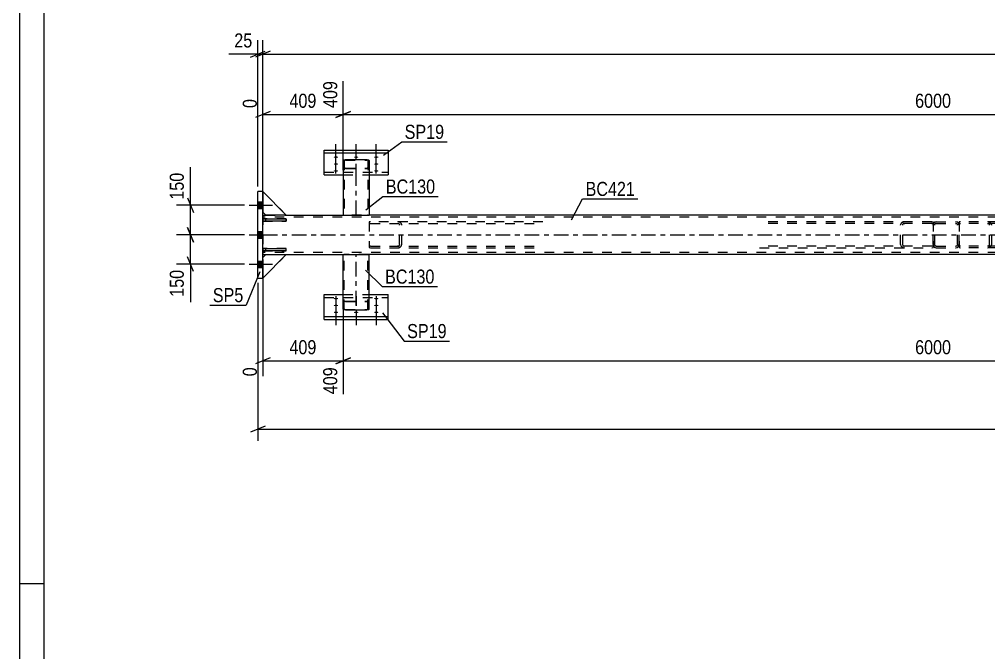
# Model space of a CAD drawing. Header units: millimetres. Extents: x -89 to 752, y -432 to 162.
# Drawn here: x -89.5 to 107.6, y -297.2 to -168.5 of the extents above; entities that cross this region are included whole.
import ezdxf

# ---------------------------------------------------------------- set-up
doc = ezdxf.new("R2010")
doc.units = ezdxf.units.MM
doc.linetypes.add('DXK_LINE_DOT2', pattern=[3.9198, 1.9599, -1.9599])
doc.linetypes.add('DXK_LINE_DOT3', pattern=[5.9187, 2.979, -0.9799, 0.9799, -0.9799])
doc.styles.add('Arial Narrow', font='ARIALN.TTF', dxfattribs={"height": 0.2})

# ---------------------------------------------------------------- blocks, each defined once
blk = doc.blocks.new('Unknown-761544115-1163')
at = {"color": 5, "linetype": 'Continuous'}
for p, q in [((-89.49, 161.74), (-89.49, -432.26)), ((-84.49, 156.74), (-84.49, -427.26)), ((-84.49, -283.26), (-89.49, -283.26))]:
    blk.add_line(p, q, dxfattribs=at)
blk = doc.blocks.new('Part-761544115-5463 - 5387')
at = {"color": 2, "linetype": 'Continuous'}
for p, q in [((-27.5, -229.49), (-27.5, -224.44)), ((-27.5, -224.44), (-23.64, -224.44)), ((-18.36, -224.44), (-14.5, -224.44)), ((-14.5, -229.49), (-14.5, -224.44)), ((-27.5, -228.89), (-14.5, -228.89)), ((-27.5, -229.49), (-14.5, -229.49))]:
    blk.add_line(p, q, dxfattribs=at)
at = {"color": 7, "linetype": 'DXK_LINE_DOT2'}
for p, q in [((-23.64, -224.44), (-18.36, -224.44)), ((-27.5, -225.04), (-14.5, -225.04))]:
    blk.add_line(p, q, dxfattribs=at)
blk = doc.blocks.new('Bolt-761544115-5396 - 5387')
at = {"linetype": 'Continuous'}
for points in [[(-25.1, -225.41), (-25.19, -225.41), (-25.28, -225.4), (-25.36, -225.38), (-25.43, -225.36), (-25.48, -225.34), (-25.52, -225.31), (-25.54, -225.28), (-25.54, -225.24), (-25.52, -225.21), (-25.48, -225.18), (-25.43, -225.16), (-25.36, -225.14), (-25.28, -225.12), (-25.19, -225.11), (-25.1, -225.11), (-25.01, -225.11), (-24.92, -225.12), (-24.84, -225.14), (-24.77, -225.16), (-24.72, -225.18), (-24.68, -225.21), (-24.66, -225.24), (-24.66, -225.28), (-24.68, -225.31), (-24.72, -225.34), (-24.77, -225.36), (-24.84, -225.38), (-24.92, -225.4), (-25.01, -225.41)], [(-25.1, -226.81), (-25.19, -226.81), (-25.28, -226.8), (-25.36, -226.78), (-25.43, -226.76), (-25.48, -226.74), (-25.52, -226.71), (-25.54, -226.68), (-25.54, -226.65), (-25.52, -226.62), (-25.48, -226.59), (-25.43, -226.56), (-25.36, -226.54), (-25.28, -226.53), (-25.19, -226.52), (-25.1, -226.51), (-25.01, -226.52), (-24.92, -226.53), (-24.84, -226.54), (-24.77, -226.56), (-24.72, -226.59), (-24.68, -226.62), (-24.66, -226.65), (-24.66, -226.68), (-24.68, -226.71), (-24.72, -226.74), (-24.77, -226.76), (-24.84, -226.78), (-24.92, -226.8), (-25.01, -226.81)], [(-16.9, -225.41), (-16.99, -225.41), (-17.08, -225.4), (-17.16, -225.38), (-17.23, -225.36), (-17.28, -225.34), (-17.32, -225.31), (-17.34, -225.28), (-17.34, -225.24), (-17.32, -225.21), (-17.28, -225.18), (-17.23, -225.16), (-17.16, -225.14), (-17.08, -225.12), (-16.99, -225.11), (-16.9, -225.11), (-16.81, -225.11), (-16.72, -225.12), (-16.64, -225.14), (-16.57, -225.16), (-16.52, -225.18), (-16.48, -225.21), (-16.46, -225.24), (-16.46, -225.28), (-16.48, -225.31), (-16.52, -225.34), (-16.57, -225.36), (-16.64, -225.38), (-16.72, -225.4), (-16.81, -225.41)], [(-16.9, -226.81), (-16.99, -226.81), (-17.08, -226.8), (-17.16, -226.78), (-17.23, -226.76), (-17.28, -226.74), (-17.32, -226.71), (-17.34, -226.68), (-17.34, -226.65), (-17.32, -226.62), (-17.28, -226.59), (-17.23, -226.56), (-17.16, -226.54), (-17.08, -226.53), (-16.99, -226.52), (-16.9, -226.51), (-16.81, -226.52), (-16.72, -226.53), (-16.64, -226.54), (-16.57, -226.56), (-16.52, -226.59), (-16.48, -226.62), (-16.46, -226.65), (-16.46, -226.68), (-16.48, -226.71), (-16.52, -226.74), (-16.57, -226.76), (-16.64, -226.78), (-16.72, -226.8), (-16.81, -226.81)], [(-25.1, -228.22), (-25.19, -228.21), (-25.28, -228.2), (-25.36, -228.19), (-25.43, -228.17), (-25.48, -228.14), (-25.52, -228.11), (-25.54, -228.08), (-25.54, -228.05), (-25.52, -228.02), (-25.48, -227.99), (-25.43, -227.96), (-25.36, -227.94), (-25.28, -227.93), (-25.19, -227.92), (-25.1, -227.91), (-25.01, -227.92), (-24.92, -227.93), (-24.84, -227.94), (-24.77, -227.96), (-24.72, -227.99), (-24.68, -228.02), (-24.66, -228.05), (-24.66, -228.08), (-24.68, -228.11), (-24.72, -228.14), (-24.77, -228.17), (-24.84, -228.19), (-24.92, -228.2), (-25.01, -228.21)], [(-21, -228.22), (-21.09, -228.21), (-21.18, -228.2), (-21.26, -228.19), (-21.33, -228.17), (-21.38, -228.14), (-21.42, -228.11), (-21.44, -228.08), (-21.44, -228.05), (-21.42, -228.02), (-21.38, -227.99), (-21.33, -227.96), (-21.26, -227.94), (-21.18, -227.93), (-21.09, -227.92), (-21, -227.91), (-20.91, -227.92), (-20.82, -227.93), (-20.74, -227.94), (-20.67, -227.96), (-20.62, -227.99), (-20.58, -228.02), (-20.56, -228.05), (-20.56, -228.08), (-20.58, -228.11), (-20.62, -228.14), (-20.67, -228.17), (-20.74, -228.19), (-20.82, -228.2), (-20.91, -228.21)], [(-16.9, -228.22), (-16.99, -228.21), (-17.08, -228.2), (-17.16, -228.19), (-17.23, -228.17), (-17.28, -228.14), (-17.32, -228.11), (-17.34, -228.08), (-17.34, -228.05), (-17.32, -228.02), (-17.28, -227.99), (-17.23, -227.96), (-17.16, -227.94), (-17.08, -227.93), (-16.99, -227.92), (-16.9, -227.91), (-16.81, -227.92), (-16.72, -227.93), (-16.64, -227.94), (-16.57, -227.96), (-16.52, -227.99), (-16.48, -228.02), (-16.46, -228.05), (-16.46, -228.08), (-16.48, -228.11), (-16.52, -228.14), (-16.57, -228.17), (-16.64, -228.19), (-16.72, -228.2), (-16.81, -228.21)]]:
    blk.add_hatch(color=1, dxfattribs=at).paths.add_polyline_path(points)
at = {"color": 1, "linetype": 'Continuous'}
for p, q in [((-25.1, -224.77), (-25.1, -227.89)), ((-25.1, -226.17), (-25.1, -229.29)), ((-16.9, -224.77), (-16.9, -227.89)), ((-16.9, -226.17), (-16.9, -229.29)), ((-25.1, -227.58), (-25.1, -230.7)), ((-21, -227.58), (-21, -230.7)), ((-16.9, -227.58), (-16.9, -230.7))]:
    blk.add_line(p, q, dxfattribs=at)
at = {"color": 1, "linetype": 'DXK_LINE_DOT2'}
blk.add_line((-21, -224.77), (-21, -227.89), dxfattribs=at)
blk = doc.blocks.new('Bolt-761544115-5397 - 5387')
at = {"linetype": 'Continuous'}
for points in [[(-25.1, -196.36), (-25.01, -196.37), (-24.92, -196.38), (-24.84, -196.39), (-24.77, -196.41), (-24.72, -196.44), (-24.68, -196.47), (-24.66, -196.5), (-24.66, -196.53), (-24.68, -196.56), (-24.72, -196.59), (-24.77, -196.61), (-24.84, -196.64), (-24.92, -196.65), (-25.01, -196.66), (-25.1, -196.66), (-25.19, -196.66), (-25.28, -196.65), (-25.36, -196.64), (-25.43, -196.61), (-25.48, -196.59), (-25.52, -196.56), (-25.54, -196.53), (-25.54, -196.5), (-25.52, -196.47), (-25.48, -196.44), (-25.43, -196.41), (-25.36, -196.39), (-25.28, -196.38), (-25.19, -196.37)], [(-21, -196.36), (-20.91, -196.37), (-20.82, -196.38), (-20.74, -196.39), (-20.67, -196.41), (-20.62, -196.44), (-20.58, -196.47), (-20.56, -196.5), (-20.56, -196.53), (-20.58, -196.56), (-20.62, -196.59), (-20.67, -196.61), (-20.74, -196.64), (-20.82, -196.65), (-20.91, -196.66), (-21, -196.66), (-21.09, -196.66), (-21.18, -196.65), (-21.26, -196.64), (-21.33, -196.61), (-21.38, -196.59), (-21.42, -196.56), (-21.44, -196.53), (-21.44, -196.5), (-21.42, -196.47), (-21.38, -196.44), (-21.33, -196.41), (-21.26, -196.39), (-21.18, -196.38), (-21.09, -196.37)], [(-16.9, -196.36), (-16.81, -196.37), (-16.72, -196.38), (-16.64, -196.39), (-16.57, -196.41), (-16.52, -196.44), (-16.48, -196.47), (-16.46, -196.5), (-16.46, -196.53), (-16.48, -196.56), (-16.52, -196.59), (-16.57, -196.61), (-16.64, -196.64), (-16.72, -196.65), (-16.81, -196.66), (-16.9, -196.66), (-16.99, -196.66), (-17.08, -196.65), (-17.16, -196.64), (-17.23, -196.61), (-17.28, -196.59), (-17.32, -196.56), (-17.34, -196.53), (-17.34, -196.5), (-17.32, -196.47), (-17.28, -196.44), (-17.23, -196.41), (-17.16, -196.39), (-17.08, -196.38), (-16.99, -196.37)], [(-25.1, -197.77), (-25.01, -197.77), (-24.92, -197.78), (-24.84, -197.79), (-24.77, -197.82), (-24.72, -197.84), (-24.68, -197.87), (-24.66, -197.9), (-24.66, -197.93), (-24.68, -197.96), (-24.72, -197.99), (-24.77, -198.02), (-24.84, -198.04), (-24.92, -198.05), (-25.01, -198.06), (-25.1, -198.07), (-25.19, -198.06), (-25.28, -198.05), (-25.36, -198.04), (-25.43, -198.02), (-25.48, -197.99), (-25.52, -197.96), (-25.54, -197.93), (-25.54, -197.9), (-25.52, -197.87), (-25.48, -197.84), (-25.43, -197.82), (-25.36, -197.79), (-25.28, -197.78), (-25.19, -197.77)], [(-16.9, -197.77), (-16.81, -197.77), (-16.72, -197.78), (-16.64, -197.79), (-16.57, -197.82), (-16.52, -197.84), (-16.48, -197.87), (-16.46, -197.9), (-16.46, -197.93), (-16.48, -197.96), (-16.52, -197.99), (-16.57, -198.02), (-16.64, -198.04), (-16.72, -198.05), (-16.81, -198.06), (-16.9, -198.07), (-16.99, -198.06), (-17.08, -198.05), (-17.16, -198.04), (-17.23, -198.02), (-17.28, -197.99), (-17.32, -197.96), (-17.34, -197.93), (-17.34, -197.9), (-17.32, -197.87), (-17.28, -197.84), (-17.23, -197.82), (-17.16, -197.79), (-17.08, -197.78), (-16.99, -197.77)], [(-25.1, -199.17), (-25.01, -199.17), (-24.92, -199.18), (-24.84, -199.2), (-24.77, -199.22), (-24.72, -199.24), (-24.68, -199.27), (-24.66, -199.3), (-24.66, -199.33), (-24.68, -199.36), (-24.72, -199.39), (-24.77, -199.42), (-24.84, -199.44), (-24.92, -199.46), (-25.01, -199.47), (-25.1, -199.47), (-25.19, -199.47), (-25.28, -199.46), (-25.36, -199.44), (-25.43, -199.42), (-25.48, -199.39), (-25.52, -199.36), (-25.54, -199.33), (-25.54, -199.3), (-25.52, -199.27), (-25.48, -199.24), (-25.43, -199.22), (-25.36, -199.2), (-25.28, -199.18), (-25.19, -199.17)], [(-16.9, -199.17), (-16.81, -199.17), (-16.72, -199.18), (-16.64, -199.2), (-16.57, -199.22), (-16.52, -199.24), (-16.48, -199.27), (-16.46, -199.3), (-16.46, -199.33), (-16.48, -199.36), (-16.52, -199.39), (-16.57, -199.42), (-16.64, -199.44), (-16.72, -199.46), (-16.81, -199.47), (-16.9, -199.47), (-16.99, -199.47), (-17.08, -199.46), (-17.16, -199.44), (-17.23, -199.42), (-17.28, -199.39), (-17.32, -199.36), (-17.34, -199.33), (-17.34, -199.3), (-17.32, -199.27), (-17.28, -199.24), (-17.23, -199.22), (-17.16, -199.2), (-17.08, -199.18), (-16.99, -199.17)]]:
    blk.add_hatch(color=1, dxfattribs=at).paths.add_polyline_path(points)
at = {"color": 1, "linetype": 'Continuous'}
for p, q in [((-25.1, -197), (-25.1, -193.88)), ((-21, -197), (-21, -193.88)), ((-16.9, -197), (-16.9, -193.88)), ((-25.1, -198.4), (-25.1, -195.28)), ((-25.1, -199.81), (-25.1, -196.69)), ((-16.9, -198.4), (-16.9, -195.28)), ((-16.9, -199.81), (-16.9, -196.69))]:
    blk.add_line(p, q, dxfattribs=at)
at = {"color": 1, "linetype": 'DXK_LINE_DOT2'}
blk.add_line((-21, -199.81), (-21, -196.69), dxfattribs=at)
blk = doc.blocks.new('Part-761544115-5468 - 5387')
at = {"color": 2, "linetype": 'Continuous'}
for p, q in [((-23.64, -227.4), (-23.64, -216.29)), ((-23.53, -216.29), (-23.5, -216.29)), ((-23.5, -216.29), (-18.47, -216.29)), ((-18.36, -227.4), (-18.36, -216.29)), ((-23.6, -227.46), (-23.64, -227.4)), ((-23.5, -227.52), (-23.6, -227.46)), ((-23.34, -227.55), (-23.5, -227.52)), ((-23.16, -227.57), (-23.34, -227.55)), ((-23.16, -227.57), (-18.84, -227.57)), ((-18.66, -227.55), (-18.84, -227.57)), ((-18.5, -227.52), (-18.66, -227.55)), ((-18.4, -227.46), (-18.5, -227.52)), ((-18.36, -227.4), (-18.4, -227.46))]:
    blk.add_line(p, q, dxfattribs=at)
at = {"color": 7, "linetype": 'DXK_LINE_DOT2'}
for p, q in [((-23.64, -216.29), (-23.53, -216.29)), ((-23.4, -227.4), (-23.4, -216.29)), ((-18.62, -216.29), (-18.6, -216.29)), ((-18.6, -227.4), (-18.6, -216.29)), ((-18.47, -216.29), (-18.36, -216.29)), ((-23.64, -225.92), (-23.6, -225.86)), ((-23.6, -225.86), (-23.5, -225.81)), ((-23.5, -225.81), (-23.34, -225.77)), ((-23.38, -225.89), (-23.4, -225.92)), ((-23.33, -225.87), (-23.38, -225.89)), ((-23.34, -225.77), (-23.16, -225.76)), ((-23.25, -225.85), (-23.33, -225.87)), ((-23.16, -225.84), (-23.25, -225.85)), ((-23.16, -225.76), (-18.84, -225.76)), ((-23.16, -225.84), (-18.84, -225.84)), ((-18.84, -225.76), (-18.66, -225.77)), ((-18.75, -225.85), (-18.84, -225.84)), ((-18.67, -225.87), (-18.75, -225.85)), ((-18.67, -225.87), (-18.66, -225.87)), ((-18.66, -225.77), (-18.5, -225.81)), ((-18.66, -225.87), (-18.62, -225.89)), ((-18.6, -225.92), (-18.62, -225.89)), ((-18.5, -225.81), (-18.4, -225.86)), ((-18.4, -225.86), (-18.36, -225.92)), ((-23.4, -227.4), (-23.38, -227.43)), ((-23.38, -227.43), (-23.33, -227.46)), ((-23.33, -227.46), (-23.25, -227.48)), ((-23.25, -227.48), (-23.16, -227.48)), ((-23.16, -227.48), (-18.84, -227.48)), ((-18.84, -227.48), (-18.75, -227.48)), ((-18.75, -227.48), (-18.67, -227.46)), ((-18.67, -227.46), (-18.62, -227.43)), ((-18.62, -227.43), (-18.6, -227.4))]:
    blk.add_line(p, q, dxfattribs=at)
at = {"color": 7, "linetype": 'DXK_LINE_DOT3'}
blk.add_line((-21, -226.66), (-21, -216.29), dxfattribs=at)
blk = doc.blocks.new('Part-761544115-5533 - 5387')
at = {"color": 2, "linetype": 'Continuous'}
for p, q in [((-23.64, -197.18), (-23.6, -197.11)), ((-23.6, -197.11), (-23.5, -197.06)), ((-23.5, -197.06), (-23.34, -197.03)), ((-23.34, -197.03), (-23.16, -197.01)), ((-23.16, -197.01), (-18.84, -197.01)), ((-18.84, -197.01), (-18.66, -197.03)), ((-18.66, -197.03), (-18.5, -197.06)), ((-18.5, -197.06), (-18.4, -197.11)), ((-18.4, -197.11), (-18.36, -197.18)), ((-23.64, -197.18), (-23.64, -208.29)), ((-18.36, -197.18), (-18.36, -208.29)), ((-23.51, -208.29), (-18.5, -208.29)), ((-18.5, -208.29), (-18.49, -208.29))]:
    blk.add_line(p, q, dxfattribs=at)
at = {"color": 7, "linetype": 'DXK_LINE_DOT2'}
for p, q in [((-23.33, -197.12), (-23.38, -197.15)), ((-23.25, -197.1), (-23.33, -197.12)), ((-23.16, -197.1), (-23.25, -197.1)), ((-23.16, -197.1), (-18.84, -197.1)), ((-18.75, -197.1), (-18.84, -197.1)), ((-18.67, -197.12), (-18.75, -197.1)), ((-18.62, -197.15), (-18.67, -197.12)), ((-23.6, -198.72), (-23.64, -198.65)), ((-23.5, -198.77), (-23.6, -198.72)), ((-23.34, -198.81), (-23.5, -198.77)), ((-23.38, -197.15), (-23.4, -197.18)), ((-23.4, -197.18), (-23.4, -208.29)), ((-23.4, -198.65), (-23.38, -198.69)), ((-23.38, -198.69), (-23.33, -198.71)), ((-23.16, -198.82), (-23.34, -198.81)), ((-23.33, -198.71), (-23.25, -198.73)), ((-23.25, -198.73), (-23.16, -198.74)), ((-23.16, -198.74), (-18.84, -198.74)), ((-23.16, -198.82), (-18.84, -198.82)), ((-18.84, -198.74), (-18.75, -198.73)), ((-18.66, -198.81), (-18.84, -198.82)), ((-18.75, -198.73), (-18.67, -198.71)), ((-18.67, -198.71), (-18.62, -198.69)), ((-18.5, -198.77), (-18.66, -198.81)), ((-18.6, -197.18), (-18.62, -197.15)), ((-18.62, -198.69), (-18.6, -198.65)), ((-18.6, -197.18), (-18.6, -208.29)), ((-18.4, -198.72), (-18.5, -198.77)), ((-18.36, -198.65), (-18.4, -198.72)), ((-23.64, -208.29), (-23.51, -208.29)), ((-23.6, -208.29), (-23.51, -208.29)), ((-18.62, -208.29), (-18.66, -208.29)), ((-18.66, -208.29), (-18.62, -208.29)), ((-18.62, -208.29), (-18.6, -208.29)), ((-18.62, -208.29), (-18.6, -208.29)), ((-18.49, -208.29), (-18.36, -208.29))]:
    blk.add_line(p, q, dxfattribs=at)
at = {"color": 7, "linetype": 'DXK_LINE_DOT3'}
blk.add_line((-21, -208.29), (-21, -197.92), dxfattribs=at)
blk = doc.blocks.new('Bolt-761544115-5405 - 5387')
at = {"linetype": 'Continuous'}
for points in [[(-41, -205.63), (-41, -206.95), (-40, -206.95), (-40, -205.63)], [(-41, -205.63), (-41, -206.95), (-40, -206.95), (-40, -205.63)], [(-41, -205.63), (-41, -206.95), (-40, -206.95), (-40, -205.63)], [(-41, -205.63), (-41, -206.95), (-40, -206.95), (-40, -205.63)], [(-41, -211.63), (-41, -212.95), (-40, -212.95), (-40, -211.63)], [(-41, -211.63), (-41, -212.95), (-40, -212.95), (-40, -211.63)], [(-41, -217.63), (-41, -218.95), (-40, -218.95), (-40, -217.63)], [(-41, -217.63), (-41, -218.95), (-40, -218.95), (-40, -217.63)], [(-41, -217.63), (-41, -218.95), (-40, -218.95), (-40, -217.63)], [(-41, -217.63), (-41, -218.95), (-40, -218.95), (-40, -217.63)]]:
    blk.add_hatch(color=1, dxfattribs=at).paths.add_polyline_path(points)
at = {"color": 1, "linetype": 'Continuous'}
for p, q in [((-42.76, -206.29), (-38, -206.29)), ((-42.76, -206.29), (-38, -206.29)), ((-42.76, -206.29), (-38, -206.29)), ((-42.76, -206.29), (-38, -206.29)), ((-41, -205.63), (-40, -205.63)), ((-41, -205.63), (-40, -205.63)), ((-41, -205.63), (-40, -205.63)), ((-41, -205.63), (-40, -205.63)), ((-41, -206.95), (-40, -206.95)), ((-41, -206.95), (-40, -206.95)), ((-41, -206.95), (-40, -206.95)), ((-41, -206.95), (-40, -206.95)), ((-42.76, -212.29), (-38, -212.29)), ((-42.76, -212.29), (-38, -212.29)), ((-41, -211.63), (-40, -211.63)), ((-41, -211.63), (-40, -211.63)), ((-41, -212.95), (-40, -212.95)), ((-41, -212.95), (-40, -212.95)), ((-42.76, -218.29), (-38, -218.29)), ((-42.76, -218.29), (-38, -218.29)), ((-42.76, -218.29), (-38, -218.29)), ((-42.76, -218.29), (-38, -218.29)), ((-41, -217.63), (-40, -217.63)), ((-41, -217.63), (-40, -217.63)), ((-41, -217.63), (-40, -217.63)), ((-41, -217.63), (-40, -217.63)), ((-41, -218.95), (-40, -218.95)), ((-41, -218.95), (-40, -218.95)), ((-41, -218.95), (-40, -218.95)), ((-41, -218.95), (-40, -218.95))]:
    blk.add_line(p, q, dxfattribs=at)
blk = doc.blocks.new('Part-761544115-5409 - 5387')
at = {"color": 7, "linetype": 'DXK_LINE_DOT2'}
for p, q in [((-40, -216.92), (-39.4, -216.32)), ((-35.2, -216.32), (-40, -221.12)), ((-39.4, -216.32), (-35.2, -216.32)), ((-40, -221.12), (-40, -216.92))]:
    blk.add_line(p, q, dxfattribs=at)
blk = doc.blocks.new('Part-761544115-5410 - 5387')
at = {"color": 2, "linetype": 'Continuous'}
for p, q in [((-40, -216.92), (-39.4, -216.32)), ((-35.2, -216.32), (-40, -221.12)), ((-39.4, -216.32), (-35.2, -216.32)), ((-40, -221.12), (-40, -216.92))]:
    blk.add_line(p, q, dxfattribs=at)
blk = doc.blocks.new('Part-761544115-5411 - 5387')
at = {"color": 7, "linetype": 'DXK_LINE_DOT2'}
for p, q in [((-40, -216.92), (-39.4, -216.32)), ((-35.2, -216.32), (-40, -221.12)), ((-39.4, -216.32), (-35.2, -216.32)), ((-40, -221.12), (-40, -216.92))]:
    blk.add_line(p, q, dxfattribs=at)
blk = doc.blocks.new('Part-761544115-5412 - 5387')
at = {"color": 7, "linetype": 'DXK_LINE_DOT2'}
for p, q in [((-35.2, -208.29), (-40, -203.49)), ((-40, -203.49), (-40, -207.69)), ((-40, -207.69), (-39.4, -208.29)), ((-39.4, -208.29), (-35.2, -208.29))]:
    blk.add_line(p, q, dxfattribs=at)
blk = doc.blocks.new('Part-761544115-5413 - 5387')
at = {"color": 2, "linetype": 'Continuous'}
for p, q in [((-35.2, -208.29), (-40, -203.49)), ((-40, -203.49), (-40, -207.69)), ((-40, -207.69), (-39.4, -208.29)), ((-35.2, -208.29), (-39.4, -208.29))]:
    blk.add_line(p, q, dxfattribs=at)
blk = doc.blocks.new('Part-761544115-5414 - 5387')
at = {"color": 7, "linetype": 'DXK_LINE_DOT2'}
for p, q in [((-35.2, -208.29), (-40, -203.49)), ((-40, -203.49), (-40, -207.69)), ((-40, -207.69), (-39.4, -208.29)), ((-39.4, -208.29), (-35.2, -208.29))]:
    blk.add_line(p, q, dxfattribs=at)
blk = doc.blocks.new('Part-761544115-5415 - 5387')
at = {"color": 7, "linetype": 'DXK_LINE_DOT2'}
for p, q in [((-35.2, -209.08), (-40, -209.08)), ((-40, -209.08), (-40, -209.56)), ((-40, -209.56), (-35.2, -209.56)), ((-39.4, -209.56), (-39.4, -209.08)), ((-35.2, -209.56), (-35.2, -209.08))]:
    blk.add_line(p, q, dxfattribs=at)
blk = doc.blocks.new('Part-761544115-5416 - 5387')
at = {"color": 7, "linetype": 'DXK_LINE_DOT2'}
for p, q in [((-35.2, -215.08), (-40, -215.08)), ((-40, -215.08), (-40, -215.56)), ((-40, -215.56), (-35.2, -215.56)), ((-39.4, -215.56), (-39.4, -215.08)), ((-35.2, -215.56), (-35.2, -215.08))]:
    blk.add_line(p, q, dxfattribs=at)
blk = doc.blocks.new('Part-761544115-5417 - 5387')
at = {"color": 2, "linetype": 'Continuous'}
for p, q in [((-40, -209.08), (-35.2, -209.08)), ((-40, -209.56), (-40, -209.08)), ((-35.2, -209.56), (-40, -209.56)), ((-35.2, -209.09), (-35.2, -209.08)), ((-35.2, -209.09), (-35.2, -209.56))]:
    blk.add_line(p, q, dxfattribs=at)
at = {"color": 7, "linetype": 'DXK_LINE_DOT2'}
for p, q in [((-39.4, -209.56), (-39.4, -209.08)), ((-35.2, -209.09), (-35.2, -209.09))]:
    blk.add_line(p, q, dxfattribs=at)
blk = doc.blocks.new('Part-761544115-5418 - 5387')
at = {"color": 2, "linetype": 'Continuous'}
for p, q in [((-40, -215.08), (-35.2, -215.08)), ((-40, -215.56), (-40, -215.08)), ((-35.2, -215.56), (-40, -215.56)), ((-35.2, -215.49), (-35.2, -215.08)), ((-35.2, -215.56), (-35.2, -215.49))]:
    blk.add_line(p, q, dxfattribs=at)
at = {"color": 7, "linetype": 'DXK_LINE_DOT2'}
for p, q in [((-39.4, -215.56), (-39.4, -215.08)), ((-35.2, -215.49), (-35.2, -215.49))]:
    blk.add_line(p, q, dxfattribs=at)
blk = doc.blocks.new('Part-761544115-5424 - 5387')
at = {"color": 2, "linetype": 'Continuous'}
for p, q in [((-40, -208.29), (-39.4, -208.29)), ((-35.2, -208.29), (-23.51, -208.29)), ((216.49, -208.29), (-18.49, -208.29)), ((-40, -216.29), (-23.53, -216.29)), ((216.47, -216.29), (-18.47, -216.29))]:
    blk.add_line(p, q, dxfattribs=at)
at = {"color": 7, "linetype": 'DXK_LINE_DOT2'}
for p, q in [((-40, -208.29), (-40, -216.29)), ((587.64, -208.69), (-40, -208.69)), ((-39.4, -208.29), (-35.2, -208.29)), ((587.64, -208.29), (-23.51, -208.29)), ((-23.51, -208.29), (-18.49, -208.29)), ((587.64, -215.89), (-40, -215.89)), ((-18.47, -216.29), (-23.53, -216.29))]:
    blk.add_line(p, q, dxfattribs=at)
at = {"color": 7, "linetype": 'DXK_LINE_DOT3'}
blk.add_line((-40, -212.29), (587.64, -212.29), dxfattribs=at)
blk = doc.blocks.new('Part-761544115-5458 - 5387')
at = {"color": 2, "linetype": 'Continuous'}
for p, q in [((-27.5, -200.14), (-27.5, -195.09)), ((-27.5, -195.09), (-14.5, -195.09)), ((-14.5, -195.09), (-14.5, -200.14)), ((-14.5, -195.69), (-27.5, -195.69)), ((-27.5, -200.14), (-23.64, -200.14)), ((-18.36, -200.14), (-14.5, -200.14))]:
    blk.add_line(p, q, dxfattribs=at)
at = {"color": 7, "linetype": 'DXK_LINE_DOT2'}
for p, q in [((-27.5, -199.54), (-14.5, -199.54)), ((-23.64, -200.14), (-23.6, -200.14)), ((-23.6, -200.14), (-18.36, -200.14))]:
    blk.add_line(p, q, dxfattribs=at)
blk = doc.blocks.new('Part-761544115-5504 - 5387')
at = {"color": 2, "linetype": 'Continuous'}
for p, q in [((-41, -221.09), (-41, -203.49)), ((-40, -203.49), (-41, -203.49)), ((-40, -221.09), (-40, -203.49)), ((-41, -221.09), (-40, -221.09))]:
    blk.add_line(p, q, dxfattribs=at)
blk = doc.blocks.new('Part-761544115-5538 - 5387')
at = {"color": 7, "linetype": 'DXK_LINE_DOT2'}
for p, q in [((96.41, -210.04), (96.36, -210.29)), ((96.36, -214.29), (96.36, -210.29)), ((96.68, -210.29), (96.7, -210.17)), ((96.68, -214.29), (96.68, -210.29)), ((97, -209.65), (96.76, -209.7)), ((96.88, -209.99), (97, -209.97)), ((97, -209.65), (101, -209.65)), ((97, -209.97), (101, -209.97)), ((101.25, -209.7), (101, -209.65)), ((101, -209.97), (101.12, -209.99)), ((101.3, -210.17), (101.32, -210.29)), ((101.32, -214.29), (101.32, -210.29)), ((101.64, -210.29), (101.59, -210.04)), ((101.64, -214.29), (101.64, -210.29)), ((96.36, -214.29), (96.41, -214.53)), ((96.7, -214.41), (96.68, -214.29)), ((96.76, -214.88), (97, -214.93)), ((97, -214.61), (96.88, -214.58)), ((97, -214.61), (101, -214.61)), ((101.12, -214.58), (101, -214.61)), ((101, -214.93), (101.25, -214.88)), ((101.32, -214.29), (101.3, -214.41)), ((101.59, -214.53), (101.64, -214.29)), ((97, -214.93), (101, -214.93))]:
    blk.add_line(p, q, dxfattribs=at)
for centre, radius, start, end in [((97, -210.29), 0.64, 112.5, 157.5), ((97, -210.29), 0.32, 112.5, 157.5), ((101, -210.29), 0.32, 22.5, 67.5), ((101, -210.29), 0.64, 22.5, 67.5), ((97, -214.29), 0.64, 202.5, 247.5), ((97, -214.29), 0.32, 202.5, 247.5), ((101, -214.29), 0.32, 292.5, 337.5), ((101, -214.29), 0.64, 292.5, 337.5)]:
    blk.add_arc(centre, radius, start, end, dxfattribs=at)
blk = doc.blocks.new('Part-761544115-5545 - 5387')
at = {"color": 7, "linetype": 'DXK_LINE_DOT2'}
for p, q in [((96.1, -209.65), (61.03, -209.65)), ((96.1, -209.97), (61.03, -209.97)), ((89.8, -210.04), (89.73, -210.29)), ((89.73, -214.29), (89.73, -210.29)), ((90.17, -210.29), (90.21, -210.17)), ((90.17, -214.29), (90.17, -210.29)), ((90.61, -209.65), (90.28, -209.7)), ((90.44, -209.99), (90.61, -209.97)), ((96.1, -209.65), (96.36, -209.69)), ((96.1, -209.97), (96.27, -209.99)), ((96.27, -209.99), (96.36, -210.04)), ((96.36, -209.69), (96.36, -214.89)), ((96.1, -214.61), (61.03, -214.61)), ((89.73, -214.29), (89.8, -214.53)), ((90.21, -214.41), (90.17, -214.29)), ((90.28, -214.88), (90.61, -214.93)), ((90.61, -214.61), (90.44, -214.58)), ((96.27, -214.58), (96.1, -214.61)), ((96.36, -214.54), (96.27, -214.58)), ((61.03, -214.93), (96.1, -214.93)), ((96.1, -214.93), (96.36, -214.89))]:
    blk.add_line(p, q, dxfattribs=at)
for centre, radius, start, end in [((90.48, -210.47), 0.802, 104.5547, 147.5895), ((90.54, -210.38), 0.401, 104.5547, 147.5895), ((90.48, -214.1), 0.802, 212.4105, 255.4453), ((90.54, -214.2), 0.401, 212.4105, 255.4453)]:
    blk.add_arc(centre, radius, start, end, dxfattribs=at)
blk = doc.blocks.new('Part-761544115-5546 - 5387')
at = {"color": 7, "linetype": 'DXK_LINE_DOT2'}
for p, q in [((101.9, -209.65), (101.64, -209.69)), ((101.64, -209.69), (101.64, -214.89)), ((101.64, -210.04), (101.73, -209.99)), ((101.73, -209.99), (101.9, -209.97)), ((136.97, -209.65), (101.9, -209.65)), ((136.97, -209.97), (101.9, -209.97)), ((107.72, -209.7), (107.39, -209.65)), ((107.39, -209.97), (107.56, -209.99)), ((107.79, -210.17), (107.83, -210.29)), ((107.83, -214.29), (107.83, -210.29)), ((108.27, -210.29), (108.2, -210.04)), ((108.27, -214.29), (108.27, -210.29)), ((101.73, -214.58), (101.64, -214.54)), ((101.9, -214.61), (101.73, -214.58)), ((136.97, -214.61), (101.9, -214.61)), ((107.56, -214.58), (107.39, -214.61)), ((107.39, -214.93), (107.72, -214.88)), ((107.83, -214.29), (107.79, -214.41)), ((108.2, -214.53), (108.27, -214.29)), ((101.64, -214.89), (101.9, -214.93)), ((136.97, -214.93), (101.9, -214.93))]:
    blk.add_line(p, q, dxfattribs=at)
for centre, radius, start, end in [((107.46, -210.38), 0.401, 32.4104, 75.4453), ((107.52, -210.47), 0.802, 32.4104, 75.4453), ((107.46, -214.2), 0.401, 284.5547, 327.5896), ((107.52, -214.1), 0.802, 284.5547, 327.5896)]:
    blk.add_arc(centre, radius, start, end, dxfattribs=at)
blk = doc.blocks.new('Part-761544115-5547 - 5387')
at = {"color": 7, "linetype": 'DXK_LINE_DOT2'}
for p, q in [((-18.1, -209.65), (-18.36, -209.69)), ((-18.36, -209.69), (-18.36, -214.89)), ((-18.36, -210.04), (-18.27, -209.99)), ((-18.27, -209.99), (-18.1, -209.97)), ((16.97, -209.65), (-18.1, -209.65)), ((-18.1, -209.97), (16.97, -209.97)), ((-12.28, -209.7), (-12.61, -209.65)), ((-12.61, -209.97), (-12.44, -209.99)), ((-12.21, -210.17), (-12.17, -210.29)), ((-12.17, -214.29), (-12.17, -210.29)), ((-11.73, -210.29), (-11.8, -210.04)), ((-11.73, -214.29), (-11.73, -210.29)), ((-18.27, -214.58), (-18.36, -214.54)), ((-18.1, -214.61), (-18.27, -214.58)), ((-18.1, -214.61), (16.97, -214.61)), ((-12.44, -214.58), (-12.61, -214.61)), ((-12.61, -214.93), (-12.28, -214.88)), ((-12.17, -214.29), (-12.21, -214.41)), ((-11.8, -214.53), (-11.73, -214.29)), ((-18.36, -214.89), (-18.1, -214.93)), ((-18.1, -214.93), (16.97, -214.93))]:
    blk.add_line(p, q, dxfattribs=at)
for centre, radius, start, end in [((-12.54, -210.38), 0.401, 32.4104, 75.4453), ((-12.48, -210.47), 0.802, 32.4104, 75.4453), ((-12.54, -214.2), 0.401, 284.5547, 327.5896), ((-12.48, -214.1), 0.802, 284.5547, 327.5896)]:
    blk.add_arc(centre, radius, start, end, dxfattribs=at)
blk = doc.blocks.new('StraightDimension-761544115-10546 - 5387')
at = {"color": 7, "linetype": 'Continuous'}
for p, q in [((-23.64, -199.14), (-23.64, -181.05)), ((-22.14, -187.23), (-25.14, -188.43)), ((-23.64, -187.83), (216.36, -187.83))]:
    blk.add_line(p, q, dxfattribs=at)
at = {"color": 0}
blk.add_wipeout([(100.62, -187.08), (100.62, -182.88), (92.1, -182.88), (92.1, -187.08)], dxfattribs=at)
at = {"color": 3, "style": 'Arial Narrow'}
blk.add_text('6000', height=2.863, dxfattribs=at).set_placement((92.7, -186.48))
blk = doc.blocks.new('StraightDimension-761544115-5717 - 5387')
at = {"color": 7, "linetype": 'Continuous'}
for p, q in [((-55.3, -204.79), (-54.1, -207.79)), ((-43.7, -206.29), (-57.55, -206.29)), ((-54.7, -212.29), (-54.7, -206.29)), ((-54.1, -213.79), (-55.3, -210.79)), ((-43.7, -212.29), (-57.55, -212.29))]:
    blk.add_line(p, q, dxfattribs=at)
at = {"color": 0}
blk.add_wipeout([(-55.45, -199.08), (-59.65, -199.08), (-59.65, -205.76), (-55.45, -205.76)], dxfattribs=at)
at = {"color": 7, "linetype": 'Continuous'}
blk.add_line((-54.7, -206.29), (-54.7, -198.55), dxfattribs=at)
blk.add_line((-54.7, -206.29), (-54.7, -198.55), dxfattribs=at)
at = {"color": 3, "style": 'Arial Narrow'}
blk.add_text('150', height=2.863, rotation=90.0002, dxfattribs=at).set_placement((-56.05, -205.16))
blk = doc.blocks.new('StraightDimension-761544115-5727 - 5387')
at = {"color": 7, "linetype": 'Continuous'}
for p, q in [((-55.3, -210.79), (-54.1, -213.79)), ((-43.7, -212.29), (-57.55, -212.29)), ((-54.7, -218.29), (-54.7, -212.29)), ((-54.1, -219.79), (-55.3, -216.79)), ((-43.7, -218.29), (-57.55, -218.29))]:
    blk.add_line(p, q, dxfattribs=at)
at = {"color": 0}
blk.add_wipeout([(-55.45, -218.81), (-59.65, -218.81), (-59.65, -225.5), (-55.45, -225.5)], dxfattribs=at)
at = {"color": 7, "linetype": 'Continuous'}
blk.add_line((-54.7, -218.29), (-54.7, -226.02), dxfattribs=at)
blk.add_line((-54.7, -218.29), (-54.7, -226.02), dxfattribs=at)
at = {"color": 3, "style": 'Arial Narrow'}
blk.add_text('150', height=2.863, rotation=90.0002, dxfattribs=at).set_placement((-56.05, -224.9))
blk = doc.blocks.new('StraightDimension-761544115-10547 - 5387')
at = {"color": 7, "linetype": 'Continuous'}
for p, q in [((-23.64, -199.14), (-23.64, -181.05)), ((-40, -207.29), (-40, -184.7)), ((-38.5, -187.23), (-41.5, -188.43)), ((-25.14, -188.43), (-22.14, -187.23)), ((-40, -187.83), (-23.64, -187.83))]:
    blk.add_line(p, q, dxfattribs=at)
at = {"color": 0}
blk.add_wipeout([(-28.48, -187.08), (-28.48, -182.88), (-35.16, -182.88), (-35.16, -187.08)], dxfattribs=at)
at = {"color": 0, "linetype": 'Continuous'}
blk.add_wipeout([(-40.6, -184.1), (-44.8, -184.1), (-44.8, -187.13), (-40.6, -187.13)], dxfattribs=at)
at = {"color": 3, "linetype": 'Continuous', "style": 'Arial Narrow'}
blk.add_text('0', height=2.86, rotation=90.0002, dxfattribs=at).set_placement((-41.2, -186.53))
at = {"color": 0, "linetype": 'Continuous'}
blk.add_wipeout([(-24.24, -180.45), (-28.44, -180.45), (-28.44, -187.13), (-24.24, -187.13)], dxfattribs=at)
at = {"color": 3, "linetype": 'Continuous', "style": 'Arial Narrow'}
blk.add_text('409', height=2.863, rotation=90.0002, dxfattribs=at).set_placement((-24.84, -186.53))
at = {"color": 3, "style": 'Arial Narrow'}
blk.add_text('409', height=2.863, dxfattribs=at).set_placement((-34.56, -186.48))
blk = doc.blocks.new('StraightDimension-761544115-10584 - 5387')
at = {"color": 7, "linetype": 'Continuous'}
for p, q in [((-23.64, -225.44), (-23.64, -244.71)), ((-22.14, -237.33), (-25.14, -238.53)), ((-23.64, -237.93), (216.36, -237.93))]:
    blk.add_line(p, q, dxfattribs=at)
at = {"color": 0}
blk.add_wipeout([(100.62, -237.18), (100.62, -232.98), (92.1, -232.98), (92.1, -237.18)], dxfattribs=at)
at = {"color": 3, "style": 'Arial Narrow'}
blk.add_text('6000', height=2.863, dxfattribs=at).set_placement((92.7, -236.58))
blk = doc.blocks.new('StraightDimension-761544115-10585 - 5387')
at = {"color": 7, "linetype": 'Continuous'}
for p, q in [((-40, -217.32), (-40, -241.06)), ((-23.64, -225.44), (-23.64, -244.71)), ((-38.5, -237.33), (-41.5, -238.53)), ((-40, -237.93), (-23.64, -237.93)), ((-25.14, -238.53), (-22.14, -237.33))]:
    blk.add_line(p, q, dxfattribs=at)
at = {"color": 0}
blk.add_wipeout([(-28.48, -237.18), (-28.48, -232.98), (-35.16, -232.98), (-35.16, -237.18)], dxfattribs=at)
at = {"color": 0, "linetype": 'Continuous'}
for points in [[(-40.6, -238.63), (-44.8, -238.63), (-44.8, -241.66), (-40.6, -241.66)], [(-24.24, -238.63), (-28.44, -238.63), (-28.44, -245.31), (-24.24, -245.31)]]:
    blk.add_wipeout(points, dxfattribs=at)
at = {"color": 3, "style": 'Arial Narrow'}
blk.add_text('409', height=2.863, dxfattribs=at).set_placement((-34.56, -236.58))
at = {"color": 3, "linetype": 'Continuous', "style": 'Arial Narrow'}
for s, height, p in [('0', 2.86, (-41.2, -241.06)), ('409', 2.863, (-24.84, -244.71))]:
    blk.add_text(s, height=height, rotation=90.0002, dxfattribs=at).set_placement(p)
blk = doc.blocks.new('StraightDimension-761544115-10765 - 5387')
at = {"color": 7, "linetype": 'Continuous'}
for p, q in [((-40, -202.49), (-40, -172.72)), ((-38.5, -174.97), (-41.5, -176.17)), ((-40, -175.57), (598.54, -175.57))]:
    blk.add_line(p, q, dxfattribs=at)
blk = doc.blocks.new('StraightDimension-761544115-10766 - 5387')
at = {"color": 7, "linetype": 'Continuous'}
for p, q in [((-41, -202.49), (-41, -172.72)), ((-40, -202.49), (-40, -172.72)), ((-42.5, -176.17), (-39.5, -174.97)), ((-38.5, -174.97), (-41.5, -176.17)), ((-41, -175.57), (-40, -175.57))]:
    blk.add_line(p, q, dxfattribs=at)
at = {"color": 0}
blk.add_wipeout([(-41.52, -174.82), (-41.52, -170.62), (-46.38, -170.62), (-46.38, -174.82)], dxfattribs=at)
at = {"color": 7, "linetype": 'Continuous'}
blk.add_line((-41, -175.57), (-46.91, -175.57), dxfattribs=at)
blk.add_line((-41, -175.57), (-46.91, -175.57), dxfattribs=at)
at = {"color": 3, "style": 'Arial Narrow'}
blk.add_text('25', height=2.863, dxfattribs=at).set_placement((-45.78, -174.22))
blk = doc.blocks.new('StraightDimension-761544115-10831 - 5387')
at = {"color": 7, "linetype": 'Continuous'}
for p, q in [((-41, -222.09), (-41, -254.2)), ((-39.5, -251.2), (-42.5, -252.4)), ((-41, -251.8), (599.54, -251.8))]:
    blk.add_line(p, q, dxfattribs=at)
blk = doc.blocks.new('Mark-761544115-5454 - 5387')
at = {"color": 0}
blk.add_wipeout([(-3.09, -192.8), (-3.09, -189.8), (-11.13, -189.8), (-11.13, -192.8)], dxfattribs=at)
blk.add_wipeout([(-3.09, -192.8), (-3.09, -189.8), (-11.13, -189.8), (-11.13, -192.8)], dxfattribs=at)
at = {"color": 30, "linetype": 'Continuous'}
for p, q in [((-15.41, -196.14), (-11.73, -193.4)), ((-11.73, -193.4), (-2.49, -193.4))]:
    blk.add_line(p, q, dxfattribs=at)
at = {"color": 3, "style": 'Arial Narrow'}
blk.add_text('SP19', height=2.863, dxfattribs=at).set_placement((-11.13, -192.8))
blk = doc.blocks.new('Mark-761544115-5464 - 5387')
at = {"color": 0}
blk.add_wipeout([(-5.06, -222.23), (-5.06, -219.23), (-15.11, -219.23), (-15.11, -222.23)], dxfattribs=at)
blk.add_wipeout([(-5.06, -222.23), (-5.06, -219.23), (-15.11, -219.23), (-15.11, -222.23)], dxfattribs=at)
at = {"color": 30, "linetype": 'Continuous'}
for p, q in [((-19.12, -219.49), (-15.71, -222.83)), ((-15.71, -222.83), (-4.46, -222.83))]:
    blk.add_line(p, q, dxfattribs=at)
at = {"color": 3, "style": 'Arial Narrow'}
blk.add_text('BC130', height=2.863, dxfattribs=at).set_placement((-15.11, -222.23))
blk = doc.blocks.new('Mark-761544115-5459 - 5387')
at = {"color": 0}
blk.add_wipeout([(-2.58, -233.3), (-2.58, -230.3), (-10.62, -230.3), (-10.62, -233.3)], dxfattribs=at)
blk.add_wipeout([(-2.58, -233.3), (-2.58, -230.3), (-10.62, -230.3), (-10.62, -233.3)], dxfattribs=at)
at = {"color": 30, "linetype": 'Continuous'}
for p, q in [((-15.63, -228.15), (-11.22, -233.9)), ((-11.22, -233.9), (-1.98, -233.9))]:
    blk.add_line(p, q, dxfattribs=at)
at = {"color": 3, "style": 'Arial Narrow'}
blk.add_text('SP19', height=2.863, dxfattribs=at).set_placement((-10.62, -233.3))
blk = doc.blocks.new('Mark-761544115-5529 - 5387')
at = {"color": 0}
blk.add_wipeout([(-4.91, -203.92), (-4.91, -200.92), (-14.96, -200.92), (-14.96, -203.92)], dxfattribs=at)
blk.add_wipeout([(-4.91, -203.92), (-4.91, -200.92), (-14.96, -200.92), (-14.96, -203.92)], dxfattribs=at)
at = {"color": 30, "linetype": 'Continuous'}
for p, q in [((-19.01, -207.2), (-15.56, -204.52)), ((-15.56, -204.52), (-4.31, -204.52))]:
    blk.add_line(p, q, dxfattribs=at)
at = {"color": 3, "style": 'Arial Narrow'}
blk.add_text('BC130', height=2.863, dxfattribs=at).set_placement((-14.96, -203.92))
blk = doc.blocks.new('Mark-761544115-5420 - 5387')
at = {"color": 0}
blk.add_wipeout([(35.72, -204.4), (35.72, -201.4), (25.67, -201.4), (25.67, -204.4)], dxfattribs=at)
blk.add_wipeout([(35.72, -204.4), (35.72, -201.4), (25.67, -201.4), (25.67, -204.4)], dxfattribs=at)
at = {"color": 30, "linetype": 'Continuous'}
for p, q in [((22.79, -209.25), (25.07, -205)), ((25.07, -205), (36.32, -205))]:
    blk.add_line(p, q, dxfattribs=at)
at = {"color": 3, "style": 'Arial Narrow'}
blk.add_text('BC421', height=2.863, dxfattribs=at).set_placement((25.67, -204.4))
blk = doc.blocks.new('Mark-761544115-5500 - 5387')
at = {"color": 0}
blk.add_wipeout([(-43.94, -225.99), (-43.94, -222.99), (-50.15, -222.99), (-50.15, -225.99)], dxfattribs=at)
blk.add_wipeout([(-43.94, -225.99), (-43.94, -222.99), (-50.15, -222.99), (-50.15, -225.99)], dxfattribs=at)
at = {"color": 30, "linetype": 'Continuous'}
for p in [(-40.58, -219.83), (-50.75, -226.59)]:
    blk.add_line(p, (-43.34, -226.59), dxfattribs=at)
at = {"color": 3, "style": 'Arial Narrow'}
blk.add_text('SP5', height=2.863, dxfattribs=at).set_placement((-50.15, -225.99))

msp = doc.modelspace()

# ---------------------------------------------------------------- block references
for name in ['Unknown-761544115-1163', 'Part-761544115-5458 - 5387', 'Bolt-761544115-5397 - 5387', 'Part-761544115-5533 - 5387', 'Part-761544115-5504 - 5387', 'Part-761544115-5412 - 5387', 'Part-761544115-5413 - 5387', 'Part-761544115-5414 - 5387', 'Bolt-761544115-5405 - 5387', 'Part-761544115-5424 - 5387', 'Part-761544115-5415 - 5387', 'Part-761544115-5417 - 5387', 'Part-761544115-5547 - 5387', 'Part-761544115-5545 - 5387', 'Part-761544115-5538 - 5387', 'Part-761544115-5546 - 5387', 'Part-761544115-5416 - 5387', 'Part-761544115-5418 - 5387', 'Part-761544115-5409 - 5387', 'Part-761544115-5410 - 5387', 'Part-761544115-5411 - 5387', 'Part-761544115-5468 - 5387', 'Part-761544115-5463 - 5387', 'Bolt-761544115-5396 - 5387']:
    msp.add_blockref(name, (0, 0))

# ---------------------------------------------------------------- next in the draw order: block references
for name in ['StraightDimension-761544115-10546 - 5387', 'StraightDimension-761544115-5717 - 5387', 'StraightDimension-761544115-10584 - 5387']:
    msp.add_blockref(name, (0, 0))

# ---------------------------------------------------------------- next in the draw order: block references
for name in ['StraightDimension-761544115-10547 - 5387', 'StraightDimension-761544115-5727 - 5387']:
    msp.add_blockref(name, (0, 0))

# ---------------------------------------------------------------- next in the draw order: block references
for name in ['StraightDimension-761544115-10765 - 5387', 'StraightDimension-761544115-10585 - 5387']:
    msp.add_blockref(name, (0, 0))

# ---------------------------------------------------------------- next in the draw order: block references
for name in ['StraightDimension-761544115-10766 - 5387', 'Mark-761544115-5454 - 5387', 'Mark-761544115-5529 - 5387', 'Mark-761544115-5420 - 5387', 'StraightDimension-761544115-10831 - 5387']:
    msp.add_blockref(name, (0, 0))

# ---------------------------------------------------------------- next in the draw order: block references
for name in ['Mark-761544115-5500 - 5387', 'Mark-761544115-5464 - 5387', 'Mark-761544115-5459 - 5387']:
    msp.add_blockref(name, (0, 0))

doc.saveas('drawing.dxf')
